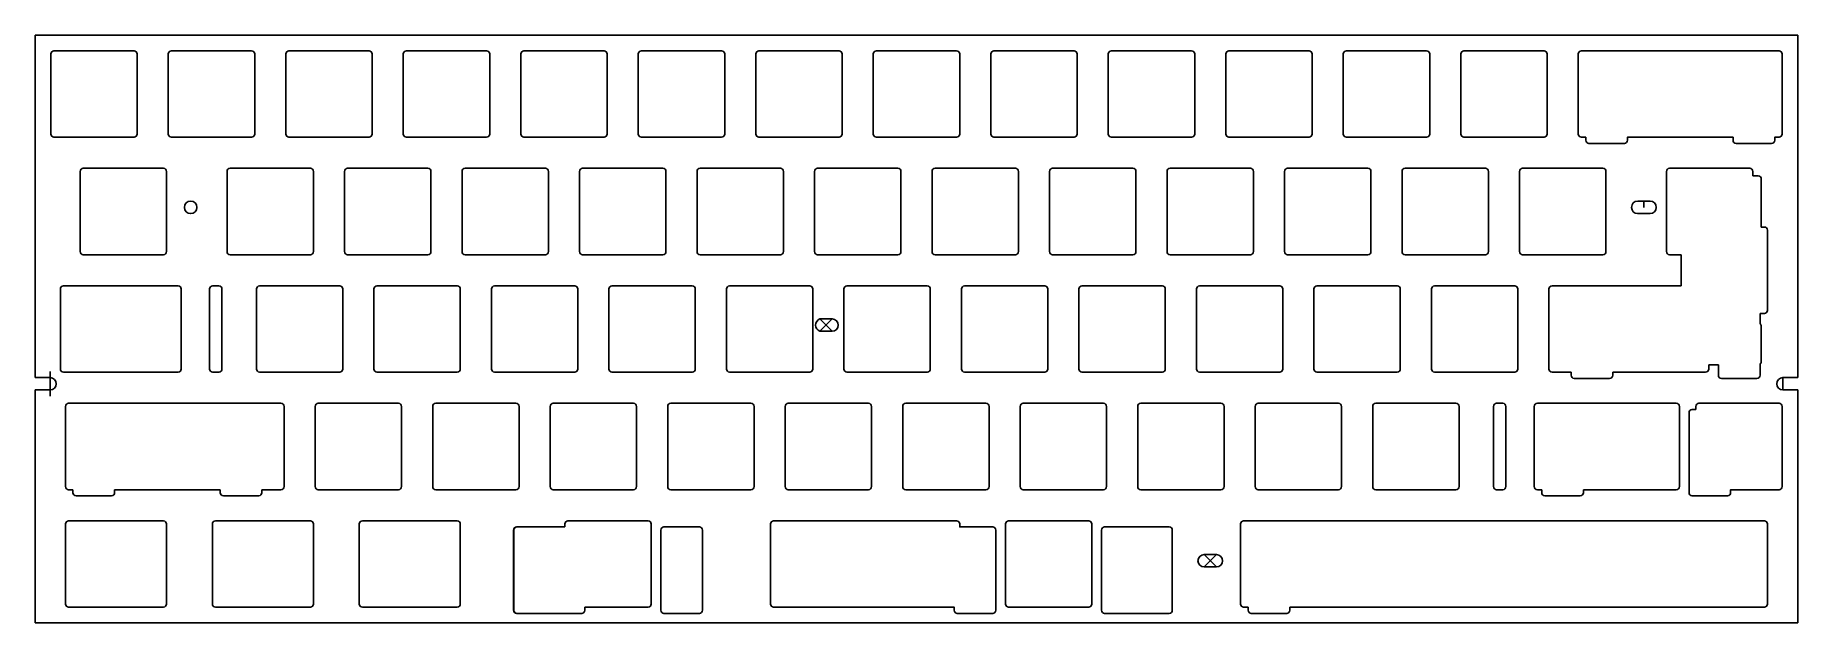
# Model space of a CAD drawing. Header units: millimetres. Extents: x 0 to 286, y -95 to 0.
import ezdxf

# ---------------------------------------------------------------- set-up
doc = ezdxf.new("R2010")
doc.units = ezdxf.units.MM
doc.layers.get('0').update_dxf_attribs({"linetype": 'CONTINUOUS'})

msp = doc.modelspace()

# ---------------------------------------------------------------- linework, layer by layer
for p, q in [((0, 0), (285.75, 0)), ((0, 0), (0, -54.5)), ((285.75, 0), (285.75, -55.5)), ((264.4625, -22.075), (264.4625, -35.075)), ((264.9625, -21.575), (277.9625, -21.575)), ((278.4625, -22.075), (278.4625, -22.787)), ((279.34375, -22.787), (278.4625, -22.787)), ((279.84375, -23.287), (279.84374, -29.037)), ((260.8, -27.9), (260.8, -26.9)), ((260.8, -28.9), (260.86135, -28.89812)), ((279.84374, -29.037), (279.84374, -31.1)), ((280.34375, -31.1), (279.84374, -31.1)), ((280.84375, -31.6), (280.84375, -44.6)), ((264.9625, -35.575), (266.84375, -35.575)), ((266.84375, -35.575), (266.84375, -40.625)), ((245.4125, -41.125), (245.4125, -54.125)), ((245.9125, -40.625), (258.9125, -40.625)), ((257.81875, -40.625), (266.84375, -40.625)), ((280.34375, -45.1), (279.63175, -45.1)), ((279.63175, -45.1), (279.63175, -46.75428)), ((127.2, -46), (129.2, -46)), ((129.2, -48), (127.2, -46)), ((127.2, -48), (129.2, -46)), ((129.2, -48), (127.2, -48)), ((279.84375, -47.163), (279.84375, -52.913)), ((272.88175, -53.413), (271.31875, -53.413)), ((271.31875, -53.413), (271.31875, -54.125)), ((272.88175, -53.413), (272.88175, -55.125)), ((279.63175, -53.32172), (279.63175, -55.125)), ((0, -54.5), (0, -55.5)), ((2.4, -55.5), (0, -55.5)), ((2.4, -56.5), (2.4, -54.5)), ((2.4, -56.5), (2.4, -58.5)), ((245.9125, -54.625), (249.00575, -54.625)), ((249.00575, -54.625), (249.00575, -55.125)), ((249.50575, -55.625), (255.25575, -55.625)), ((255.75575, -54.625), (255.75575, -55.125)), ((255.75575, -54.625), (258.9125, -54.625)), ((257.81875, -54.625), (270.81875, -54.625)), ((273.38175, -55.625), (279.13175, -55.625)), ((283.35, -56.5), (283.35, -55.5)), ((283.35, -55.5), (285.75, -55.5)), ((283.35, -56.5), (283.35, -57.5)), ((2.4, -57.5), (0, -57.5)), ((0, -57.5), (0, -58.5)), ((0, -58.5), (0, -95.25)), ((39.8375, -59.675), (5.40625, -59.675)), ((243.53125, -59.675), (256.53125, -59.675)), ((253.05625, -59.675), (266.05625, -59.675)), ((283.35, -57.5), (285.75, -57.5)), ((285.75, -57.5), (285.75, -95.25)), ((4.90625, -60.175), (4.90625, -73.175)), ((40.3375, -60.175), (40.3375, -73.175)), ((243.03125, -60.175), (243.03125, -73.175)), ((266.55625, -60.175), (266.55625, -73.175)), ((5.40625, -73.675), (6.11825, -73.675)), ((6.11825, -73.675), (6.11825, -74.175)), ((12.86825, -73.675), (12.86825, -74.175)), ((12.86825, -73.675), (18.40625, -73.675)), ((14.93125, -73.675), (27.93125, -73.675)), ((26.8375, -73.675), (29.99425, -73.675)), ((29.99425, -73.675), (29.99425, -74.175)), ((36.74425, -73.675), (36.74425, -74.175)), ((36.74425, -73.675), (39.8375, -73.675)), ((243.53125, -73.675), (244.24325, -73.675)), ((244.24325, -73.675), (244.24325, -74.175)), ((250.99325, -73.675), (250.99325, -74.175)), ((250.99325, -73.675), (256.53125, -73.675)), ((253.05625, -73.675), (266.05625, -73.675)), ((6.61825, -74.675), (12.36825, -74.675)), ((30.49425, -74.675), (36.24425, -74.675)), ((244.74325, -74.675), (250.49325, -74.675)), ((28.71875, -79.225), (28.71875, -92.225)), ((29.21875, -78.725), (42.21875, -78.725)), ((31.6, -78.725), (44.6, -78.725)), ((45.1, -79.225), (45.1, -92.225)), ((52.53125, -79.225), (52.53125, -92.225)), ((53.03125, -78.725), (66.03125, -78.725)), ((55.4125, -78.725), (68.4125, -78.725)), ((68.9125, -79.225), (68.9125, -92.225)), ((78.05575, -79.725), (83.80575, -79.725)), ((78.09375, -79.725), (83.84375, -79.725)), ((82.85, -79.725), (85.86875, -79.725)), ((85.86875, -79.225), (85.86875, -79.725)), ((86.36875, -78.725), (99.36875, -78.725)), ((99.86875, -79.225), (99.86875, -92.225)), ((173.36925, -79.725), (179.11925, -79.725)), ((178.09375, -79.725), (183.84375, -79.725)), ((195.40625, -79.225), (195.40625, -92.225)), ((195.90625, -78.725), (208.90625, -78.725)), ((264.9625, -78.725), (208.90625, -78.725)), ((217.3375, -78.725), (230.3375, -78.725)), ((219.71875, -78.725), (232.71875, -78.725)), ((241.15, -78.725), (254.15, -78.725)), ((243.53125, -78.725), (256.53125, -78.725)), ((264.9625, -78.725), (277.9625, -78.725)), ((267.34375, -78.725), (280.34375, -78.725)), ((280.84375, -79.225), (280.84375, -92.225)), ((77.55575, -80.225), (77.55575, -93.225)), ((77.59375, -80.225), (77.59375, -93.225)), ((172.86925, -80.225), (172.86925, -93.225)), ((184.34375, -80.225), (184.34375, -93.225)), ((189.5, -84.2), (191.5, -84.2)), ((191.5, -86.2), (189.5, -84.2)), ((189.5, -86.2), (191.5, -84.2)), ((191.5, -86.2), (189.5, -86.2)), ((29.21875, -92.725), (42.21875, -92.725)), ((31.6, -92.725), (44.6, -92.725)), ((53.03125, -92.725), (66.03125, -92.725)), ((55.4125, -92.725), (68.4125, -92.725)), ((78.05575, -93.725), (83.80575, -93.725)), ((78.09375, -93.725), (83.84375, -93.725)), ((82.85, -93.725), (88.6, -93.725)), ((89.1, -92.725), (89.1, -93.225)), ((89.1, -92.725), (99.36875, -92.725)), ((173.36925, -93.725), (179.11925, -93.725)), ((178.09375, -93.725), (183.84375, -93.725)), ((195.90625, -92.725), (196.65, -92.725)), ((196.65, -92.725), (196.65, -93.225)), ((197.15, -93.725), (202.9, -93.725)), ((203.4, -92.725), (203.4, -93.225)), ((203.4, -92.725), (208.90625, -92.725)), ((208.90625, -92.725), (264.9625, -92.725)), ((217.3375, -92.725), (230.3375, -92.725)), ((219.71875, -92.725), (232.71875, -92.725)), ((241.15, -92.725), (254.15, -92.725)), ((243.53125, -92.725), (256.53125, -92.725)), ((264.9625, -92.725), (277.9625, -92.725)), ((267.34375, -92.725), (280.34375, -92.725)), ((0, -95.25), (285.75, -95.25))]:
    msp.add_line(p, q)
for points in [[(16.525, -16.025, -0.414213562), (16.025, -16.525), (3.025, -16.525, -0.414213562), (2.525, -16.025), (2.525, -3.025, -0.414213562), (3.025, -2.525), (16.025, -2.525, -0.414213562), (16.525, -3.025)], [(35.075, -2.525), (22.075, -2.525, 0.414213562), (21.575, -3.025), (21.575, -16.025, 0.414213562), (22.075, -16.525), (35.075, -16.525, 0.414213562), (35.575, -16.025), (35.575, -3.025, 0.414213562)], [(54.125, -2.525, -0.414213562), (54.625, -3.025), (54.625, -16.025, -0.414213562), (54.125, -16.525), (41.125, -16.525, -0.414213562), (40.625, -16.025), (40.625, -3.025, -0.414213562), (41.125, -2.525)], [(73.175, -16.525), (60.175, -16.525, -0.414213562), (59.675, -16.025), (59.675, -3.025, -0.414213562), (60.175, -2.525), (73.175, -2.525, -0.414213562), (73.675, -3.025), (73.675, -16.025, -0.414213562)], [(92.725, -16.025, -0.414213562), (92.225, -16.525), (79.225, -16.525, -0.414213562), (78.725, -16.025), (78.725, -3.025, -0.414213562), (79.225, -2.525), (92.225, -2.525, -0.414213562), (92.725, -3.025)], [(111.275, -16.525), (98.275, -16.525, -0.414213562), (97.775, -16.025), (97.775, -3.025, -0.414213562), (98.275, -2.525), (111.275, -2.525, -0.414213562), (111.775, -3.025), (111.775, -16.025, -0.414213562)], [(130.325, -2.525), (117.325, -2.525, 0.414213562), (116.825, -3.025), (116.825, -16.025, 0.414213562), (117.325, -16.525), (130.325, -16.525, 0.414213562), (130.825, -16.025), (130.825, -3.025, 0.414213562)], [(149.375, -2.525), (136.375, -2.525, 0.414213562), (135.875, -3.025), (135.875, -16.025, 0.414213562), (136.375, -16.525), (149.375, -16.525, 0.414213562), (149.875, -16.025), (149.875, -3.025, 0.414213562)], [(168.425, -2.525, -0.414213562), (168.925, -3.025), (168.925, -16.025, -0.414213562), (168.425, -16.525), (155.425, -16.525, -0.414213562), (154.925, -16.025), (154.925, -3.025, -0.414213562), (155.425, -2.525)], [(187.475, -2.525), (174.475, -2.525, 0.414213562), (173.975, -3.025), (173.975, -16.025, 0.414213562), (174.475, -16.525), (187.475, -16.525, 0.414213562), (187.975, -16.025), (187.975, -3.025, 0.414213562)], [(207.025, -16.025, -0.414213562), (206.525, -16.525), (193.525, -16.525, -0.414213562), (193.025, -16.025), (193.025, -3.025, -0.414213562), (193.525, -2.525), (206.525, -2.525, -0.414213562), (207.025, -3.025)], [(225.575, -2.525, -0.414213562), (226.075, -3.025), (226.075, -16.025, -0.414213562), (225.575, -16.525), (212.575, -16.525, -0.414213562), (212.075, -16.025), (212.075, -3.025, -0.414213562), (212.575, -2.525)], [(244.625, -16.525), (231.625, -16.525, -0.414213562), (231.125, -16.025), (231.125, -3.025, -0.414213562), (231.625, -2.525), (244.625, -2.525, -0.414213562), (245.125, -3.025), (245.125, -16.025, -0.414213562)], [(281.513, -17.525), (275.763, -17.525, -0.414213562), (275.263, -17.025), (275.263, -16.525), (258.137, -16.525), (258.137, -17.025, -0.414213562), (257.637, -17.525), (251.887, -17.525, -0.414213562), (251.387, -17.025), (251.387, -16.525), (250.675, -16.525, -0.414213562), (250.175, -16.025), (250.175, -3.025, -0.414213562), (250.675, -2.525), (282.725, -2.525, -0.414213562), (283.225, -3.025), (283.225, -16.025, -0.414213562), (282.725, -16.525), (282.013, -16.525), (282.013, -17.025, -0.414213562)], [(20.7875, -21.575), (7.7875, -21.575, 0.414213562), (7.2875, -22.075), (7.2875, -35.075, 0.414213562), (7.7875, -35.575), (20.7875, -35.575, 0.414213562), (21.2875, -35.075), (21.2875, -22.075, 0.414213562)], [(31.6, -35.575, -0.414213562), (31.1, -35.075), (31.1, -22.075, -0.414213562), (31.6, -21.575), (44.6, -21.575, -0.414213562), (45.1, -22.075), (45.1, -35.075, -0.414213562), (44.6, -35.575)], [(64.15, -35.075), (64.15, -22.075, 0.414213562), (63.65, -21.575), (50.65, -21.575, 0.414213562), (50.15, -22.075), (50.15, -35.075, 0.414213562), (50.65, -35.575), (63.65, -35.575, 0.414213562)], [(83.2, -35.075), (83.2, -22.075, 0.414213562), (82.7, -21.575), (69.7, -21.575, 0.414213562), (69.2, -22.075), (69.2, -35.075, 0.414213562), (69.7, -35.575), (82.7, -35.575, 0.414213562)], [(101.75, -35.575), (88.75, -35.575, -0.414213562), (88.25, -35.075), (88.25, -22.075, -0.414213562), (88.75, -21.575), (101.75, -21.575, -0.414213562), (102.25, -22.075), (102.25, -35.075, -0.414213562)], [(107.3, -35.075), (107.3, -22.075, -0.414213562), (107.8, -21.575), (120.8, -21.575, -0.414213562), (121.3, -22.075), (121.3, -35.075, -0.414213562), (120.8, -35.575), (107.8, -35.575, -0.414213562)], [(126.35, -35.075), (126.35, -22.075, -0.414213562), (126.85, -21.575), (139.85, -21.575, -0.414213562), (140.35, -22.075), (140.35, -35.075, -0.414213562), (139.85, -35.575), (126.85, -35.575, -0.414213562)], [(159.4, -35.075, -0.414213562), (158.9, -35.575), (145.9, -35.575, -0.414213562), (145.4, -35.075), (145.4, -22.075, -0.414213562), (145.9, -21.575), (158.9, -21.575, -0.414213562), (159.4, -22.075)], [(177.95, -21.575), (164.95, -21.575, 0.414213562), (164.45, -22.075), (164.45, -35.075, 0.414213562), (164.95, -35.575), (177.95, -35.575, 0.414213562), (178.45, -35.075), (178.45, -22.075, 0.414213562)], [(183.5, -35.075), (183.5, -22.075, -0.414213562), (184, -21.575), (197, -21.575, -0.414213562), (197.5, -22.075), (197.5, -35.075, -0.414213562), (197, -35.575), (184, -35.575, -0.414213562)], [(216.05, -21.575), (203.05, -21.575, 0.414213562), (202.55, -22.075), (202.55, -35.075, 0.414213562), (203.05, -35.575), (216.05, -35.575, 0.414213562), (216.55, -35.075), (216.55, -22.075, 0.414213562)], [(235.1, -21.575), (222.1, -21.575, 0.414213562), (221.6, -22.075), (221.6, -35.075, 0.414213562), (222.1, -35.575), (235.1, -35.575, 0.414213562), (235.6, -35.075), (235.6, -22.075, 0.414213562)], [(254.65, -35.075), (254.65, -22.075, 0.414213562), (254.15, -21.575), (241.15, -21.575, 0.414213562), (240.65, -22.075), (240.65, -35.075, 0.414213562), (241.15, -35.575), (254.15, -35.575, 0.414213562)], [(261.8, -26.9), (260.8, -26.9), (259.8, -26.9, 1), (259.8, -28.9), (260.8, -28.9), (261.8, -28.9, 1)], [(4.56875, -54.625, -0.414213562), (4.06875, -54.125), (4.06875, -41.125, -0.414213562), (4.56875, -40.625), (23.16875, -40.625, -0.414213562), (23.66875, -41.125), (23.66875, -54.125, -0.414213562), (23.16875, -54.625), (5.56875, -54.625)], [(29.76875, -40.625), (28.76875, -40.625, 0.414213562), (28.26875, -41.125), (28.26875, -54.125, 0.414213562), (28.76875, -54.625), (29.76875, -54.625, 0.414213562), (30.26875, -54.125), (30.26875, -41.125, 0.414213562)], [(49.3625, -40.625), (36.3625, -40.625, 0.414213562), (35.8625, -41.125), (35.8625, -54.125, 0.414213562), (36.3625, -54.625), (49.3625, -54.625, 0.414213562), (49.8625, -54.125), (49.8625, -41.125, 0.414213562)], [(68.4125, -54.625), (55.4125, -54.625, -0.414213562), (54.9125, -54.125), (54.9125, -41.125, -0.414213562), (55.4125, -40.625), (68.4125, -40.625, -0.414213562), (68.9125, -41.125), (68.9125, -54.125, -0.414213562)], [(87.9625, -54.125, -0.414213562), (87.4625, -54.625), (74.4625, -54.625, -0.414213562), (73.9625, -54.125), (73.9625, -41.125, -0.414213562), (74.4625, -40.625), (87.4625, -40.625, -0.414213562), (87.9625, -41.125)], [(106.5125, -40.625), (93.5125, -40.625, 0.414213562), (93.0125, -41.125), (93.0125, -54.125, 0.414213562), (93.5125, -54.625), (106.5125, -54.625, 0.414213562), (107.0125, -54.125), (107.0125, -41.125, 0.414213562)], [(126.0625, -54.125), (126.0625, -41.125, 0.414213562), (125.5625, -40.625), (112.5625, -40.625, 0.414213562), (112.0625, -41.125), (112.0625, -54.125, 0.414213562), (112.5625, -54.625), (125.5625, -54.625, 0.414213562)], [(144.6125, -40.625), (131.6125, -40.625, 0.414213562), (131.1125, -41.125), (131.1125, -54.125, 0.414213562), (131.6125, -54.625), (144.6125, -54.625, 0.414213562), (145.1125, -54.125), (145.1125, -41.125, 0.414213562)], [(164.1625, -54.125), (164.1625, -41.125, 0.414213562), (163.6625, -40.625), (150.6625, -40.625, 0.414213562), (150.1625, -41.125), (150.1625, -54.125, 0.414213562), (150.6625, -54.625), (163.6625, -54.625, 0.414213562)], [(183.2125, -54.125, -0.414213562), (182.7125, -54.625), (169.7125, -54.625, -0.414213562), (169.2125, -54.125), (169.2125, -41.125, -0.414213562), (169.7125, -40.625), (182.7125, -40.625, -0.414213562), (183.2125, -41.125)], [(201.7625, -40.625, -0.414213562), (202.2625, -41.125), (202.2625, -54.125, -0.414213562), (201.7625, -54.625), (188.7625, -54.625, -0.414213562), (188.2625, -54.125), (188.2625, -41.125, -0.414213562), (188.7625, -40.625)], [(220.8125, -54.625), (207.8125, -54.625, -0.414213562), (207.3125, -54.125), (207.3125, -41.125, -0.414213562), (207.8125, -40.625), (220.8125, -40.625, -0.414213562), (221.3125, -41.125), (221.3125, -54.125, -0.414213562)], [(239.8625, -40.625), (226.8625, -40.625, 0.414213562), (226.3625, -41.125), (226.3625, -54.125, 0.414213562), (226.8625, -54.625), (239.8625, -54.625, 0.414213562), (240.3625, -54.125), (240.3625, -41.125, 0.414213562)], [(59.3875, -73.175), (59.3875, -60.175, 0.414213562), (58.8875, -59.675), (45.8875, -59.675, 0.414213562), (45.3875, -60.175), (45.3875, -73.175, 0.414213562), (45.8875, -73.675), (58.8875, -73.675, 0.414213562)], [(64.4375, -60.175, -0.414213562), (64.9375, -59.675), (77.9375, -59.675, -0.414213562), (78.4375, -60.175), (78.4375, -73.175, -0.414213562), (77.9375, -73.675), (64.9375, -73.675, -0.414213562), (64.4375, -73.175)], [(83.4875, -73.175), (83.4875, -60.175, -0.414213562), (83.9875, -59.675), (96.9875, -59.675, -0.414213562), (97.4875, -60.175), (97.4875, -73.175, -0.414213562), (96.9875, -73.675), (83.9875, -73.675, -0.414213562)], [(116.0375, -59.675, -0.414213562), (116.5375, -60.175), (116.5375, -73.175, -0.414213562), (116.0375, -73.675), (103.0375, -73.675, -0.414213562), (102.5375, -73.175), (102.5375, -60.175, -0.414213562), (103.0375, -59.675)], [(135.0875, -59.675, -0.414213562), (135.5875, -60.175), (135.5875, -73.175, -0.414213562), (135.0875, -73.675), (122.0875, -73.675, -0.414213562), (121.5875, -73.175), (121.5875, -60.175, -0.414213562), (122.0875, -59.675)], [(140.6375, -60.175, -0.414213562), (141.1375, -59.675), (154.1375, -59.675, -0.414213562), (154.6375, -60.175), (154.6375, -73.175, -0.414213562), (154.1375, -73.675), (141.1375, -73.675, -0.414213562), (140.6375, -73.175)], [(173.6875, -73.175), (173.6875, -60.175, 0.414213562), (173.1875, -59.675), (160.1875, -59.675, 0.414213562), (159.6875, -60.175), (159.6875, -73.175, 0.414213562), (160.1875, -73.675), (173.1875, -73.675, 0.414213562)], [(192.2375, -73.675), (179.2375, -73.675, -0.414213562), (178.7375, -73.175), (178.7375, -60.175, -0.414213562), (179.2375, -59.675), (192.2375, -59.675, -0.414213562), (192.7375, -60.175), (192.7375, -73.175, -0.414213562)], [(211.2875, -73.675), (198.2875, -73.675, -0.414213562), (197.7875, -73.175), (197.7875, -60.175, -0.414213562), (198.2875, -59.675), (211.2875, -59.675, -0.414213562), (211.7875, -60.175), (211.7875, -73.175, -0.414213562)], [(230.3375, -59.675), (217.3375, -59.675, 0.414213562), (216.8375, -60.175), (216.8375, -73.175, 0.414213562), (217.3375, -73.675), (230.3375, -73.675, 0.414213562), (230.8375, -73.175), (230.8375, -60.175, 0.414213562)], [(236.93125, -73.675, -0.414213562), (236.43125, -73.175), (236.43125, -60.175, -0.414213562), (236.93125, -59.675), (237.93125, -59.675, -0.414213562), (238.43125, -60.175), (238.43125, -73.175, -0.414213562), (237.93125, -73.675)], [(274.86925, -74.175, -0.414213562), (274.36925, -74.675), (268.61925, -74.675, -0.414213562), (268.11925, -74.175), (268.11925, -61.175, -0.414213562), (268.61925, -60.675), (269.225, -60.675), (269.225, -60.175, -0.414213562), (269.725, -59.675), (282.725, -59.675, -0.414213562), (283.225, -60.175), (283.225, -73.175, -0.414213562), (282.725, -73.675), (274.86925, -73.675)], [(21.2875, -92.225, -0.414213562), (20.7875, -92.725), (5.40625, -92.725, -0.414213562), (4.90625, -92.225), (4.90625, -79.225, -0.414213562), (5.40625, -78.725), (20, -78.725), (20.7875, -78.725, -0.414213562), (21.2875, -79.225)], [(107.68175, -79.725, -0.414213562), (108.18175, -80.225), (108.18175, -93.225, -0.414213562), (107.68175, -93.725), (101.93175, -93.725, -0.414213562), (101.43175, -93.225), (101.43175, -80.225, -0.414213562), (101.93175, -79.725)], [(148.99325, -93.225), (148.99325, -92.725), (119.70625, -92.725, -0.414213562), (119.20625, -92.225), (119.20625, -79.225, -0.414213562), (119.70625, -78.725), (149.375, -78.725, -0.414213562), (149.875, -79.225), (149.875, -79.725), (155.24325, -79.725, -0.414213562), (155.74325, -80.225), (155.74325, -93.225, -0.414213562), (155.24325, -93.725), (149.49325, -93.725, -0.414213562)], [(170.80625, -92.725), (157.80625, -92.725, -0.414213562), (157.30625, -92.225), (157.30625, -79.225, -0.414213562), (157.80625, -78.725), (170.80625, -78.725, -0.414213562), (171.30625, -79.225), (171.30625, -92.225, -0.414213562)]]:
    msp.add_lwpolyline(points, format="xyb", close=True)
msp.add_circle((25.2, -27.9), 1)
for centre, radius, start, end in [((264.9625, -22.075), 0.5, 90, 180), ((277.9625, -22.075), 0.5, 0, 90), ((279.34375, -23.287), 0.5, 0, 90), ((280.34375, -31.6), 0.5, 0, 90), ((264.9625, -35.075), 0.5, 180, 270), ((245.9125, -41.125), 0.5, 90, 180), ((280.34375, -44.6), 0.5, -90, 0), ((127.6, -47), 1.07703, 111.8012114, 248.1987886), ((129.2, -47), 1, -90, 90), ((279.34375, -47.163), 0.5, 0, 54.8303071), ((245.9125, -54.125), 0.5, 180, 270), ((270.81875, -54.125), 0.5, -90, 0), ((279.34375, -52.913), 0.5, -54.8303071, 0), ((2.4, -56.5), 1, -90, 90), ((249.50575, -55.125), 0.5, 180, 270), ((255.25575, -55.125), 0.5, -90, 0), ((273.38175, -55.125), 0.5, 180, 270), ((279.13175, -55.125), 0.5, -90, 0), ((283.35, -56.5), 1, 90, 270), ((5.40625, -60.175), 0.5, 90, 180), ((39.8375, -60.175), 0.5, 0, 90), ((243.53125, -60.175), 0.5, 90, 180), ((266.05625, -60.175), 0.5, 0, 90), ((5.40625, -73.175), 0.5, 180, 270), ((6.61825, -74.175), 0.5, 180, 270), ((12.36825, -74.175), 0.5, -90, 0), ((30.49425, -74.175), 0.5, 180, 270), ((36.24425, -74.175), 0.5, -90, 0), ((39.8375, -73.175), 0.5, -90, 0), ((243.53125, -73.175), 0.5, 180, 270), ((244.74325, -74.175), 0.5, 180, 270), ((250.49325, -74.175), 0.5, -90, 0), ((266.05625, -73.175), 0.5, -90, 0), ((29.21875, -79.225), 0.5, 90, 180), ((44.6, -79.225), 0.5, 0, 90), ((53.03125, -79.225), 0.5, 90, 180), ((68.4125, -79.225), 0.5, 0, 90), ((78.05575, -80.225), 0.5, 90, 180), ((78.09375, -80.225), 0.5, 90, 180), ((86.36875, -79.225), 0.5, 90, 180), ((99.36875, -79.225), 0.5, 0, 90), ((173.36925, -80.225), 0.5, 90, 180), ((183.84375, -80.225), 0.5, 0, 90), ((195.90625, -79.225), 0.5, 90, 180), ((280.34375, -79.225), 0.5, 0, 90), ((189.5, -85.2), 1, 90, 270), ((191.5, -85.2), 1, -90, 90), ((29.21875, -92.225), 0.5, 180, 270), ((44.6, -92.225), 0.5, -90, 0), ((53.03125, -92.225), 0.5, 180, 270), ((68.4125, -92.225), 0.5, -90, 0), ((78.05575, -93.225), 0.5, 180, 270), ((78.09375, -93.225), 0.5, 180, 270), ((88.6, -93.225), 0.5, -90, 0), ((99.36875, -92.225), 0.5, -90, 0), ((173.36925, -93.225), 0.5, 180, 270), ((183.84375, -93.225), 0.5, -90, 0), ((195.90625, -92.225), 0.5, 180, 270), ((197.15, -93.225), 0.5, 180, 270), ((202.9, -93.225), 0.5, -90, 0), ((280.34375, -92.225), 0.5, -90, 0)]:
    msp.add_arc(centre, radius, start, end)

doc.saveas('drawing.dxf')
